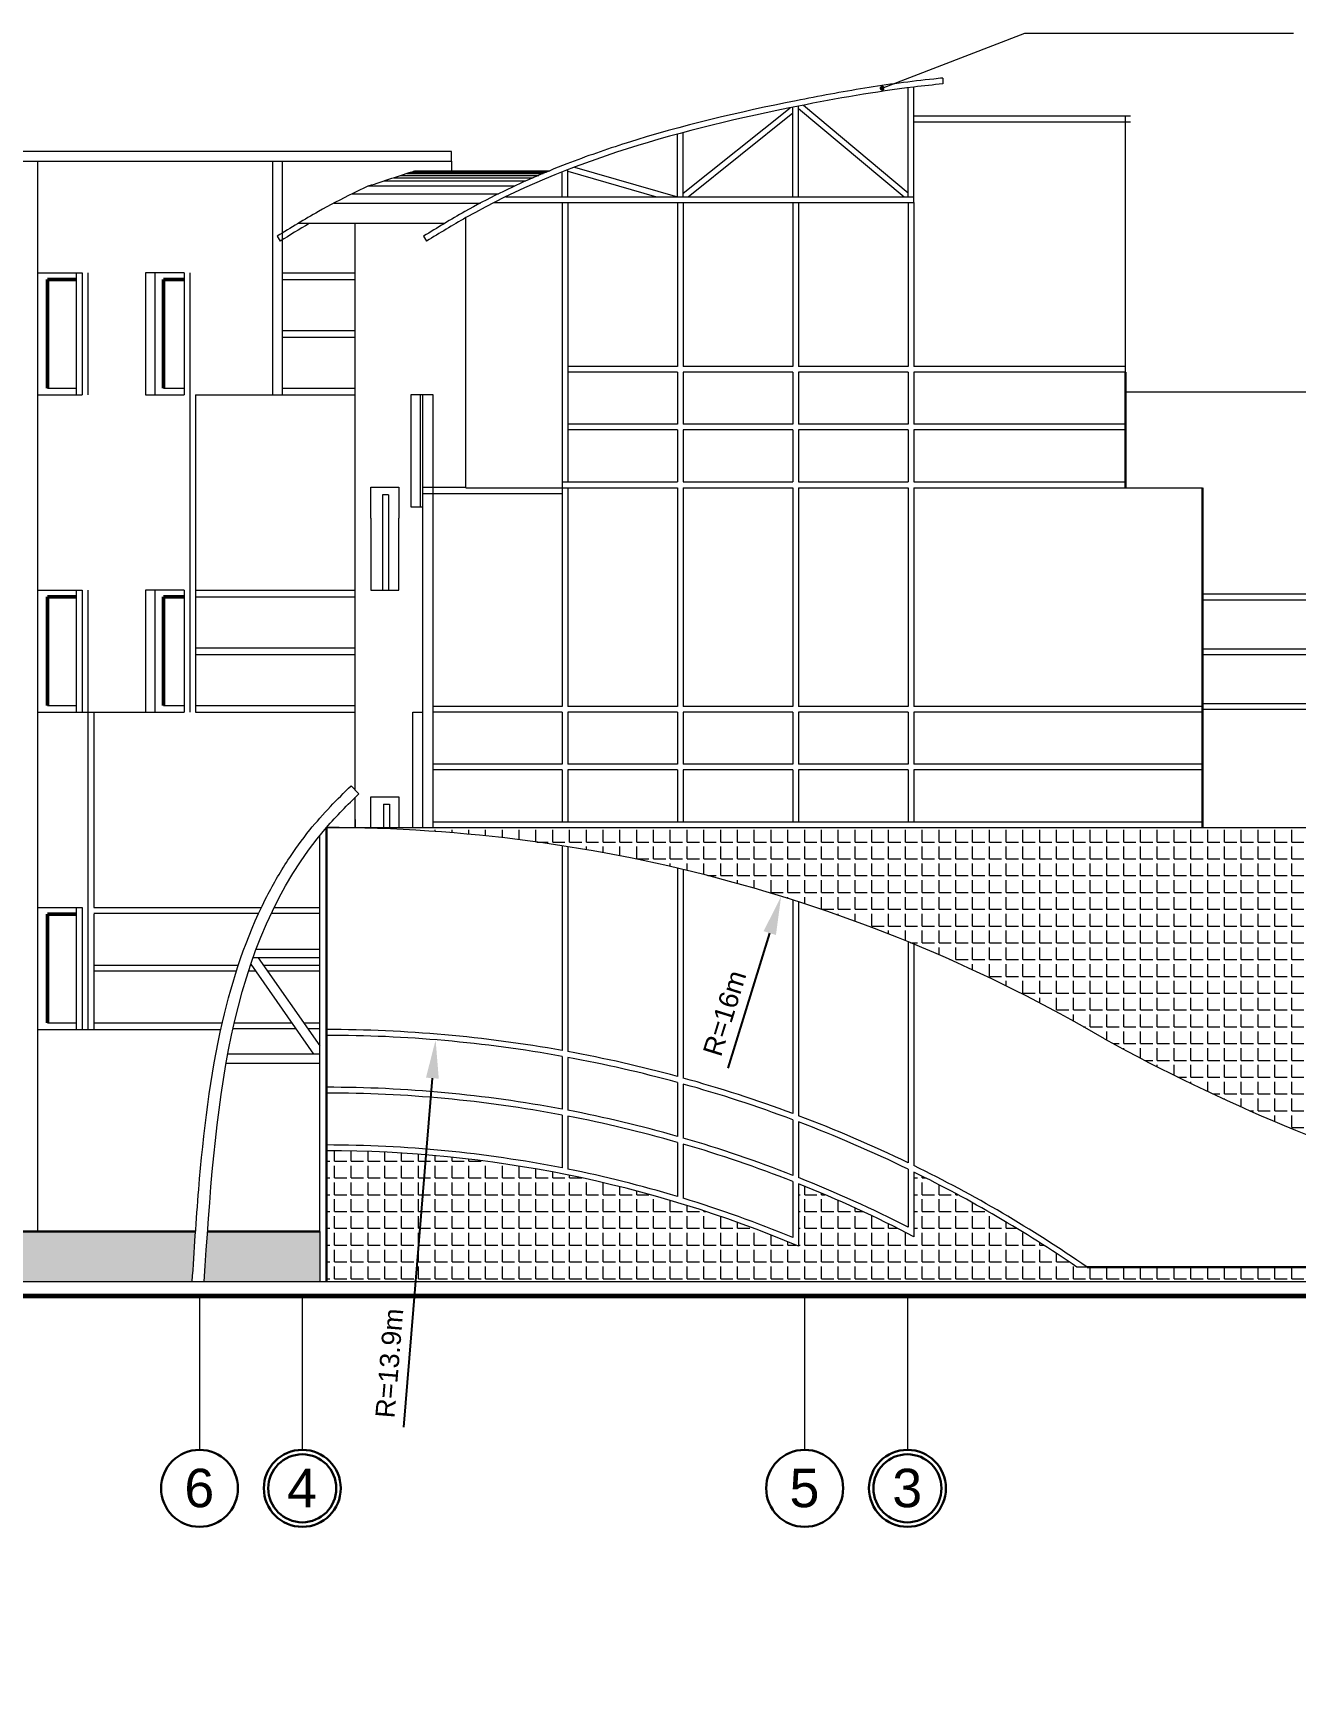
# Model space of a CAD drawing. Header units: millimetres. Extents: x -273 to 3634, y 3015 to 4572.
# Drawn here: x 865.7 to 997, y 4275 to 4447.1 of the extents above; entities that cross this region are included whole.
import ezdxf

# ---------------------------------------------------------------- set-up
doc = ezdxf.new("R2010")
doc.units = ezdxf.units.MM
doc.layers.add('@', color=250, linetype='Continuous', lineweight=60)
doc.styles.get("Standard").update_dxf_attribs({"font": 'arial.ttf', "height": 2})
doc.dimstyles.new('ISO-25', dxfattribs={"dimtxt": 2, "dimasz": 2, "dimexe": 1.6, "dimexo": 1, "dimgap": 1, "dimtad": 1, "dimdsep": 46, "dimtxsty": 'Standard', "dimblk": 'ARCHTICK', "dimcen": 2, "dimadec": 0, "dimazin": 0, "dimtfac": 1, "dimtmove": 0, "dimatfit": 3, "dimfxl": 1, "dimarcsym": 0})
pattern_1 = [(0, (-529.6544, 3013.1548), (0, 1.74625), [1.27, -0.47625]), (90, (-529.6544, 3013.1548), (-1.74625, 1e-16), [1.27, -0.47625])]

# ---------------------------------------------------------------- blocks, each defined once
blk = doc.blocks.new('*D25')
at = {"layer": '@', "color": 0, "lineweight": -2, "transparency": 16777216}
blk.add_line((904.23, 4302.17), (907.22, 4338.46), dxfattribs=at)
at = {"layer": '@', "color": 0, "lineweight": 15, "transparency": 16777216}
blk.add_solid([(906.55, 4338.51), (907.88, 4338.4), (907.55, 4342.44)], dxfattribs=at)
at = {"layer": 'Defpoints', "color": 0, "lineweight": 15, "transparency": 16777216}
for p in [(907.55, 4342.44), (896.2, 4204.51)]:
    blk.add_point(p, dxfattribs=at)
at = {"layer": '@', "color": 0, "lineweight": 15, "transparency": 16777216, "insert": (902.75, 4308.82), "char_height": 2, "attachment_point": 5, "rotation": 85.2961}
blk.add_mtext('R=13.9m', dxfattribs=at)
blk = doc.blocks.new('*D26')
at = {"layer": '@', "color": 0, "lineweight": -2, "transparency": 16777216}
blk.add_line((937.96, 4339.51), (942.3, 4353.54), dxfattribs=at)
at = {"layer": '@', "color": 0, "lineweight": 15, "transparency": 16777216}
blk.add_solid([(941.66, 4353.74), (942.94, 4353.34), (943.48, 4357.36)], dxfattribs=at)
at = {"layer": 'Defpoints', "color": 0, "lineweight": 15, "transparency": 16777216}
for p in [(943.48, 4357.36), (896.2, 4204.51)]:
    blk.add_point(p, dxfattribs=at)
at = {"layer": '@', "color": 0, "lineweight": 15, "transparency": 16777216, "insert": (937.61, 4345.21), "char_height": 2, "attachment_point": 5, "rotation": 72.81}
blk.add_mtext('R=16m', dxfattribs=at)

msp = doc.modelspace()

# ---------------------------------------------------------------- hatches: boundary and pattern name
at = {"layer": '@', "lineweight": 15}
h = msp.add_hatch(dxfattribs=at)
h.set_pattern_fill('ANGLE', color=0, scale=0.25, style=0)
h.set_pattern_definition(pattern_1)
h.paths.add_polyline_path([(896.196, 4364.509, -0.1333512), (977.12, 4342.536, 0.0316124), (999.296, 4332.108), (999.296, 4364.509), (987.296, 4364.509)])
h = msp.add_hatch(dxfattribs=at)
h.set_pattern_fill('ANGLE', color=0, scale=0.25, style=0)
h.set_pattern_definition(pattern_1)
edge = h.paths.add_edge_path()
edge.add_line((746.196, 4329.509), (746.196, 4343.509))
edge.add_line((746.196, 4343.509), (743.899, 4343.509))
edge.add_line((743.899, 4343.509), (743.899, 4356.109))
edge.add_line((743.899, 4356.109), (737.196, 4356.109))
edge.add_line((737.196, 4356.109), (737.196, 4344.109))
edge.add_line((737.196, 4344.109), (737.196, 4343.509))
edge.add_line((737.196, 4343.509), (734.196, 4343.509))
edge.add_line((734.196, 4343.509), (734.196, 4334.509))
edge.add_line((734.196, 4334.509), (723.196, 4334.509))
edge.add_line((723.196, 4334.509), (723.196, 4321.809))
edge.add_line((723.196, 4321.809), (741.196, 4321.809))
edge.add_line((741.196, 4321.809), (747.196, 4321.809))
edge.add_line((747.196, 4321.809), (752.196, 4321.809))
edge.add_line((752.196, 4321.809), (752.196, 4320.309))
edge.add_line((752.196, 4320.309), (755.196, 4320.309))
edge.add_line((755.196, 4320.309), (755.196, 4318.809))
edge.add_line((755.196, 4318.809), (759.196, 4318.809))
edge.add_line((759.196, 4318.809), (759.196, 4317.309))
edge.add_line((759.196, 4317.309), (820.196, 4317.309))
edge.add_line((820.196, 4317.309), (882.247, 4317.309))
edge.add_spline(control_points=[(882.247, 4317.309), (882.358, 4319.042), (882.469, 4320.777), (882.589, 4322.509)], knot_values=[0.1332673, 0.1332673, 0.1332673, 0.1332673, 4.9603466, 4.9603466, 4.9603466, 4.9603466], degree=3, periodic=0)
edge.add_line((882.589, 4322.509), (833.196, 4322.509))
edge.add_line((833.196, 4322.509), (833.196, 4330.509))
edge.add_line((833.196, 4330.509), (818.196, 4330.509))
edge.add_line((818.196, 4330.509), (818.196, 4324.509))
edge.add_line((818.196, 4324.509), (806.196, 4324.509))
edge.add_line((806.196, 4324.509), (795.196, 4324.509))
edge.add_line((795.196, 4324.509), (785.196, 4324.509))
edge.add_line((785.196, 4324.509), (785.196, 4342.509))
edge.add_line((785.196, 4342.509), (781.196, 4342.509))
edge.add_line((781.196, 4342.509), (775.196, 4342.509))
edge.add_line((775.196, 4342.509), (772.196, 4342.509))
edge.add_line((772.196, 4342.509), (771.196, 4342.509))
edge.add_line((771.196, 4342.509), (771.196, 4329.509))
edge.add_line((771.196, 4329.509), (770.196, 4329.509))
edge.add_line((770.196, 4329.509), (746.196, 4329.509))
edge = h.paths.add_edge_path()
edge.add_spline(control_points=[(883.837, 4322.509), (883.717, 4320.779), (883.607, 4319.044), (883.496, 4317.309)], knot_values=[0, 0, 0, 0, 4.8345707, 4.8345707, 4.8345707, 4.8345707], degree=3, periodic=0)
edge.add_line((883.496, 4317.309), (895.496, 4317.309))
edge.add_line((895.496, 4317.309), (895.496, 4322.509))
edge.add_line((895.496, 4322.509), (883.837, 4322.509))
h = msp.add_hatch(dxfattribs=at)
h.set_pattern_fill('ANGLE', color=0, scale=0.25, style=0)
h.set_pattern_definition(pattern_1)
h.paths.add_polyline_path([(1015.294, 4317.309), (1015.294, 4318.809), (975.294, 4318.809), (974.235, 4318.809, 0.0354692), (957.296, 4328.692), (957.296, 4321.968, 0.024941), (945.296, 4327.468), (945.296, 4320.983, 0.1000691), (896.196, 4330.909), (896.196, 4322.509), (896.196, 4317.309)])

# ---------------------------------------------------------------- linework, layer by layer
at = {"layer": '@', "color": 0, "lineweight": 15}
for p, q in [((954, 4441.389), (968.805, 4447.118)), ((968.805, 4447.118), (996.75, 4447.118)), ((960.296, 4442.444), (960.296, 4441.841)), ((956.696, 4430.109), (956.696, 4441.435)), ((957.296, 4430.109), (957.296, 4441.509)), ((933.296, 4430.461), (944.41, 4439.351)), ((933.816, 4430.109), (944.696, 4438.812)), ((944.696, 4430.109), (944.696, 4439.409)), ((945.296, 4430.109), (945.296, 4439.529)), ((945.296, 4439.283), (956.258, 4430.109)), ((945.815, 4439.632), (956.696, 4430.525)), ((957.296, 4438.509), (979.793, 4438.509)), ((979.296, 4411.851), (979.296, 4438.509)), ((932.696, 4430.109), (932.696, 4436.618)), ((933.296, 4430.109), (933.296, 4436.78)), ((957.296, 4437.909), (979.793, 4437.909)), ((909.196, 4434.809), (818.196, 4434.809)), ((818.196, 4433.809), (909.196, 4433.809)), ((866.196, 4322.509), (866.196, 4433.809)), ((890.596, 4433.809), (890.596, 4409.509)), ((891.596, 4433.809), (891.596, 4409.509)), ((909.196, 4433.809), (909.196, 4434.809)), ((909.196, 4433.809), (909.196, 4432.809)), ((921.98, 4433.176), (932.696, 4430.109)), ((902.168, 4431.75), (916.945, 4431.75)), ((903.199, 4432.087), (917.71, 4432.087)), ((903.933, 4432.327), (918.267, 4432.327)), ((904.549, 4432.529), (918.742, 4432.529)), ((904.918, 4432.65), (919.031, 4432.65)), ((905.226, 4432.751), (919.274, 4432.751)), ((905.405, 4432.809), (919.417, 4432.809)), ((920.696, 4430.109), (920.696, 4432.679)), ((921.296, 4430.109), (921.296, 4432.914)), ((921.296, 4432.748), (930.516, 4430.109)), ((898.861, 4430.406), (914.089, 4430.406)), ((900.577, 4431.229), (909.196, 4431.229)), ((909.196, 4431.229), (915.804, 4431.229)), ((914.847, 4430.109), (957.296, 4430.109)), ((957.296, 4429.509), (957.296, 4430.109)), ((896.998, 4429.451), (912.226, 4429.451)), ((913.64, 4429.509), (957.296, 4429.509)), ((920.696, 4429.509), (920.696, 4377.109)), ((921.296, 4429.509), (921.296, 4400.451)), ((932.696, 4429.509), (932.696, 4412.451)), ((933.296, 4429.509), (933.296, 4412.451)), ((944.696, 4429.509), (944.696, 4412.451)), ((945.296, 4429.509), (945.296, 4412.451)), ((956.696, 4429.509), (956.696, 4412.451)), ((957.296, 4429.509), (957.296, 4412.451)), ((908.446, 4427.308), (893.218, 4427.308)), ((899.196, 4368.407), (899.196, 4427.308)), ((910.696, 4399.891), (910.696, 4427.929)), ((891.07, 4426.002), (891.384, 4425.49)), ((906.298, 4426.002), (906.611, 4425.49)), ((866.196, 4422.209), (867.196, 4422.209)), ((867.196, 4422.209), (870.196, 4422.209)), ((870.196, 4409.509), (870.196, 4422.209)), ((870.196, 4422.209), (870.796, 4422.209)), ((870.796, 4422.209), (870.796, 4409.509)), ((871.396, 4422.209), (871.396, 4409.509)), ((877.396, 4422.209), (877.396, 4409.509)), ((881.396, 4422.209), (877.396, 4422.209)), ((878.396, 4409.509), (878.396, 4422.209)), ((881.396, 4422.209), (881.396, 4409.509)), ((881.996, 4422.209), (881.996, 4409.509)), ((891.596, 4422.209), (899.196, 4422.209)), ((891.596, 4421.509), (899.196, 4421.509)), ((891.596, 4416.209), (899.196, 4416.209)), ((891.596, 4415.509), (899.196, 4415.509)), ((932.696, 4412.451), (921.296, 4412.451)), ((932.696, 4411.851), (921.296, 4411.851)), ((932.696, 4411.851), (932.696, 4406.451)), ((944.696, 4412.451), (933.296, 4412.451)), ((944.696, 4411.851), (933.296, 4411.851)), ((933.296, 4411.851), (933.296, 4406.451)), ((944.696, 4411.851), (944.696, 4406.451)), ((956.696, 4412.451), (945.296, 4412.451)), ((956.696, 4411.851), (945.296, 4411.851)), ((945.296, 4411.851), (945.296, 4406.451)), ((956.696, 4411.851), (956.696, 4406.451)), ((979.296, 4412.451), (957.296, 4412.451)), ((979.296, 4411.851), (957.296, 4411.851)), ((957.296, 4411.851), (957.296, 4406.451)), ((979.296, 4405.851), (979.296, 4411.851)), ((866.196, 4409.509), (867.196, 4409.509)), ((867.196, 4410.209), (870.196, 4410.209)), ((867.196, 4409.509), (870.196, 4409.509)), ((870.196, 4409.509), (870.796, 4409.509)), ((877.396, 4409.509), (881.396, 4409.509)), ((879.256, 4410.209), (881.396, 4410.209)), ((881.996, 4409.509), (881.996, 4389.209)), ((882.596, 4409.509), (882.596, 4389.209)), ((882.596, 4409.509), (899.196, 4409.509)), ((891.596, 4410.209), (899.196, 4410.209)), ((907.298, 4409.509), (904.964, 4409.509)), ((904.964, 4409.509), (904.964, 4397.857)), ((905.931, 4409.509), (905.931, 4397.857)), ((906.196, 4409.509), (906.196, 4376.509)), ((907.298, 4364.509), (907.298, 4409.509)), ((979.296, 4409.809), (1012.296, 4409.809)), ((932.696, 4406.451), (921.296, 4406.451)), ((932.696, 4405.851), (921.296, 4405.851)), ((932.696, 4405.851), (932.696, 4400.451)), ((944.696, 4406.451), (933.296, 4406.451)), ((933.296, 4405.851), (933.296, 4400.451)), ((944.696, 4405.851), (933.296, 4405.851)), ((944.696, 4405.851), (944.696, 4400.451)), ((956.696, 4406.451), (945.296, 4406.451)), ((945.296, 4405.851), (945.296, 4400.451)), ((956.696, 4405.851), (945.296, 4405.851)), ((956.696, 4405.851), (956.696, 4400.451)), ((979.296, 4406.451), (957.296, 4406.451)), ((979.296, 4405.851), (957.296, 4405.851)), ((957.296, 4405.851), (957.296, 4400.451)), ((979.296, 4399.851), (979.296, 4405.851)), ((900.804, 4396.699), (900.804, 4399.891)), ((900.804, 4399.891), (903.726, 4399.891)), ((902.638, 4399.12), (902.013, 4399.12)), ((902.013, 4399.12), (902.013, 4396.699)), ((902.638, 4399.12), (902.638, 4396.699)), ((903.726, 4399.891), (903.726, 4396.699)), ((906.196, 4399.891), (910.696, 4399.891)), ((906.196, 4399.255), (920.696, 4399.255)), ((910.696, 4399.851), (920.696, 4399.851)), ((920.696, 4400.451), (932.696, 4400.451)), ((920.696, 4399.851), (932.696, 4399.851)), ((921.296, 4399.851), (921.296, 4377.109)), ((932.696, 4399.851), (932.696, 4377.109)), ((933.296, 4400.451), (944.696, 4400.451)), ((933.296, 4399.851), (933.296, 4377.109)), ((933.296, 4399.851), (944.696, 4399.851)), ((944.696, 4399.851), (944.696, 4377.109)), ((945.296, 4400.451), (956.696, 4400.451)), ((945.296, 4399.851), (945.296, 4377.109)), ((945.296, 4399.851), (956.696, 4399.851)), ((956.696, 4399.851), (956.696, 4377.109)), ((957.296, 4400.451), (979.296, 4400.451)), ((957.296, 4399.851), (979.296, 4399.851)), ((957.296, 4399.851), (957.296, 4377.109)), ((979.296, 4399.851), (987.296, 4399.851)), ((904.964, 4397.857), (906.196, 4397.857)), ((900.804, 4396.699), (900.804, 4389.209)), ((902.013, 4396.699), (902.013, 4389.209)), ((902.638, 4396.699), (902.638, 4389.209)), ((903.726, 4389.209), (903.726, 4396.699)), ((866.196, 4389.209), (867.196, 4389.209)), ((867.196, 4389.209), (870.196, 4389.209)), ((870.196, 4376.509), (870.196, 4389.209)), ((870.196, 4389.209), (870.796, 4389.209)), ((870.796, 4389.209), (870.796, 4376.509)), ((871.396, 4389.209), (871.396, 4376.509)), ((877.396, 4389.209), (877.396, 4376.509)), ((881.396, 4389.209), (877.396, 4389.209)), ((878.396, 4376.509), (878.396, 4389.209)), ((881.396, 4389.209), (881.396, 4376.509)), ((881.996, 4389.209), (881.996, 4376.509)), ((882.596, 4389.209), (882.596, 4376.509)), ((882.596, 4389.209), (899.196, 4389.209)), ((882.596, 4388.509), (899.196, 4388.509)), ((900.804, 4389.209), (903.726, 4389.209)), ((987.296, 4388.809), (1012.296, 4388.809)), ((987.296, 4388.209), (1012.296, 4388.209)), ((882.596, 4383.209), (899.196, 4383.209)), ((882.596, 4382.509), (899.196, 4382.509)), ((987.296, 4383.109), (1012.296, 4383.109)), ((987.296, 4382.509), (1012.296, 4382.509)), ((866.196, 4376.509), (867.196, 4376.509)), ((867.196, 4377.209), (870.196, 4377.209)), ((867.196, 4376.509), (870.196, 4376.509)), ((870.196, 4376.509), (870.796, 4376.509)), ((870.796, 4376.509), (872.015, 4376.509)), ((871.396, 4376.509), (871.396, 4356.209)), ((871.996, 4376.509), (871.996, 4356.209)), ((871.996, 4376.509), (877.396, 4376.509)), ((877.396, 4376.509), (881.396, 4376.509)), ((879.256, 4377.209), (881.396, 4377.209)), ((882.596, 4377.209), (899.196, 4377.209)), ((882.596, 4376.509), (899.196, 4376.509)), ((905.196, 4364.509), (905.196, 4376.509)), ((905.196, 4376.509), (906.196, 4376.509)), ((906.196, 4376.509), (906.196, 4364.509)), ((920.696, 4377.109), (907.298, 4377.109)), ((920.696, 4376.509), (907.298, 4376.509)), ((920.696, 4376.509), (920.696, 4371.109)), ((932.696, 4377.109), (921.296, 4377.109)), ((932.696, 4376.509), (921.296, 4376.509)), ((921.296, 4376.509), (921.296, 4371.109)), ((932.696, 4376.509), (932.696, 4371.109)), ((944.696, 4377.109), (933.296, 4377.109)), ((944.696, 4376.509), (933.296, 4376.509)), ((933.296, 4376.509), (933.296, 4371.109)), ((944.696, 4376.509), (944.696, 4371.109)), ((956.696, 4377.109), (945.296, 4377.109)), ((956.696, 4376.509), (945.296, 4376.509)), ((945.296, 4376.509), (945.296, 4371.109)), ((956.696, 4376.509), (956.696, 4371.109)), ((987.296, 4377.109), (957.296, 4377.109)), ((987.296, 4376.509), (957.296, 4376.509)), ((957.296, 4376.509), (957.296, 4371.109)), ((987.296, 4377.409), (1012.296, 4377.409)), ((987.296, 4376.809), (1041.896, 4376.809)), ((920.696, 4371.109), (907.298, 4371.109)), ((920.696, 4370.509), (907.298, 4370.509)), ((920.696, 4370.509), (920.696, 4365.109)), ((932.696, 4371.109), (921.296, 4371.109)), ((932.696, 4370.509), (921.296, 4370.509)), ((921.296, 4370.509), (921.296, 4365.109)), ((932.696, 4370.509), (932.696, 4365.109)), ((944.696, 4371.109), (933.296, 4371.109)), ((944.696, 4370.509), (933.296, 4370.509)), ((933.296, 4370.509), (933.296, 4365.109)), ((944.696, 4370.509), (944.696, 4365.109)), ((956.696, 4371.109), (945.296, 4371.109)), ((956.696, 4370.509), (945.296, 4370.509)), ((945.296, 4370.509), (945.296, 4365.109)), ((956.696, 4370.509), (956.696, 4365.109)), ((987.296, 4371.109), (957.296, 4371.109)), ((987.296, 4370.509), (957.296, 4370.509)), ((957.296, 4370.509), (957.296, 4365.109)), ((898.771, 4368.862), (899.564, 4368.013)), ((899.196, 4364.509), (899.196, 4367.657)), ((900.804, 4364.509), (900.804, 4367.701)), ((900.804, 4367.701), (903.726, 4367.701)), ((902.117, 4366.93), (902.117, 4364.509)), ((902.117, 4366.93), (902.743, 4366.93)), ((902.743, 4366.93), (902.743, 4364.509)), ((903.726, 4367.701), (903.726, 4364.509)), ((896.196, 4364.509), (987.296, 4364.509)), ((899.196, 4365.346), (899.196, 4364.509)), ((899.196, 4364.509), (899.196, 4364.481)), ((900.804, 4364.509), (900.804, 4364.443)), ((907.298, 4365.109), (987.296, 4365.109)), ((987.296, 4364.509), (999.296, 4364.509)), ((895.496, 4322.509), (895.496, 4363.674)), ((920.696, 4362.622), (920.696, 4341.333)), ((921.296, 4362.528), (921.296, 4341.224)), ((932.696, 4360.29), (932.696, 4338.631)), ((933.296, 4360.149), (933.296, 4338.467)), ((866.196, 4356.209), (867.196, 4356.209)), ((867.196, 4356.209), (870.196, 4356.209)), ((870.196, 4343.509), (870.196, 4356.209)), ((870.196, 4356.209), (870.796, 4356.209)), ((870.796, 4356.209), (870.796, 4343.509)), ((871.396, 4356.209), (871.396, 4343.509)), ((871.996, 4356.209), (889.442, 4356.209)), ((890.754, 4356.209), (895.496, 4356.209)), ((944.696, 4356.981), (944.696, 4334.773)), ((945.296, 4356.789), (945.296, 4334.548)), ((871.996, 4355.609), (889.16, 4355.609)), ((871.996, 4355.509), (871.996, 4343.509)), ((890.465, 4355.609), (895.496, 4355.609)), ((956.696, 4352.63), (956.696, 4329.652)), ((957.296, 4352.383), (957.296, 4329.36)), ((895.496, 4350.974), (888.567, 4350.974)), ((888.893, 4351.874), (895.496, 4351.874)), ((889.1, 4350.974), (895.496, 4341.808)), ((871.996, 4350.209), (887.041, 4350.209)), ((871.996, 4349.609), (886.846, 4349.609)), ((888.106, 4349.609), (888.827, 4349.609)), ((888.304, 4350.209), (888.408, 4350.209)), ((888.338, 4350.31), (894.862, 4340.961)), ((889.634, 4350.209), (895.496, 4350.209)), ((890.052, 4349.609), (895.496, 4349.609)), ((867.196, 4344.209), (870.196, 4344.209)), ((871.996, 4344.209), (885.377, 4344.209)), ((886.622, 4344.209), (892.595, 4344.209)), ((893.821, 4344.209), (895.496, 4344.209)), ((866.196, 4343.509), (867.196, 4343.509)), ((867.196, 4343.509), (870.196, 4343.509)), ((870.196, 4343.509), (870.796, 4343.509)), ((870.796, 4343.509), (871.996, 4343.509)), ((871.996, 4343.509), (885.219, 4343.509)), ((886.486, 4343.609), (893.014, 4343.609)), ((894.239, 4343.609), (895.496, 4343.609)), ((895.496, 4340.961), (885.943, 4340.961)), ((920.696, 4340.723), (920.696, 4335.233)), ((921.296, 4340.614), (921.296, 4335.119)), ((885.767, 4340.001), (895.496, 4340.001)), ((932.696, 4338.009), (932.696, 4332.403)), ((933.296, 4337.844), (933.296, 4332.23)), ((920.696, 4334.623), (920.696, 4329.124)), ((921.296, 4334.508), (921.296, 4329.004)), ((944.696, 4334.133), (944.696, 4328.351)), ((945.296, 4333.907), (945.296, 4328.114)), ((932.696, 4331.779), (932.696, 4326.151)), ((933.296, 4331.605), (933.296, 4325.969)), ((956.696, 4328.985), (956.696, 4322.952)), ((957.296, 4328.692), (957.296, 4321.968)), ((944.696, 4327.706), (944.696, 4321.884)), ((945.296, 4327.468), (945.296, 4320.983)), ((895.496, 4322.509), (895.496, 4317.309)), ((975.294, 4318.809), (974.235, 4318.809)), ((820.196, 4317.309), (1075.294, 4317.309)), ((883.001, 4315.809), (883.001, 4299.809)), ((893.689, 4315.809), (893.689, 4299.809)), ((945.927, 4315.809), (945.927, 4299.809)), ((956.615, 4315.809), (956.615, 4299.809))]:
    msp.add_line(p, q, dxfattribs=at)
at = {"layer": '@', "color": 0, "lineweight": 50}
for p, q in [((867.196, 4421.509), (867.196, 4410.209)), ((867.196, 4421.509), (870.196, 4421.509)), ((879.256, 4421.509), (879.256, 4410.209)), ((879.256, 4421.509), (881.396, 4421.509)), ((867.196, 4388.509), (867.196, 4377.209)), ((867.196, 4388.509), (870.196, 4388.509)), ((879.256, 4388.509), (879.256, 4377.209)), ((879.256, 4388.509), (881.396, 4388.509)), ((867.196, 4355.509), (867.196, 4344.209)), ((867.196, 4355.509), (870.196, 4355.509))]:
    msp.add_line(p, q, dxfattribs=at)
at = {"layer": '@', "color": 0, "lineweight": 30}
for p, q in [((979.296, 4405.851), (979.296, 4411.851)), ((979.296, 4405.851), (979.296, 4399.851)), ((987.296, 4364.509), (987.296, 4399.851)), ((896.196, 4322.509), (896.196, 4364.509)), ((833.196, 4322.509), (882.589, 4322.509)), ((883.837, 4322.509), (895.496, 4322.509)), ((896.196, 4322.509), (896.196, 4317.309)), ((975.294, 4318.809), (1015.294, 4318.809))]:
    msp.add_line(p, q, dxfattribs=at)
at = {"layer": '@', "color": 0, "lineweight": 60}
msp.add_line((632.64, 4315.809), (1344.24, 4315.809), dxfattribs=at)
at = {"layer": '@', "color": 0, "lineweight": 50}
msp.add_circle((954, 4441.389), 0.0977, dxfattribs=at)
at = {"layer": '@', "color": 0, "lineweight": 30}
for centre, radius in [((883.001, 4295.809), 4), ((893.689, 4295.809), 4), ((893.689, 4295.809), 3.536), ((945.927, 4295.809), 4), ((956.615, 4295.809), 4), ((956.615, 4295.809), 3.536)]:
    msp.add_circle(centre, radius, dxfattribs=at)
at = {"layer": '@', "color": 0, "lineweight": 15}
for centre, radius, start, end in [((896.196, 4204.509), 160, 59.61741, 90), ((896.196, 4204.509), 139, 79.84807, 90), ((896.196, 4204.509), 138.4, 79.80359, 90), ((1070.596, 4512.525), 193.995, 241.19383, 253.43718), ((896.196, 4204.509), 139, 74.77621, 79.59671), ((896.196, 4204.509), 138.4, 74.7086, 79.55111), ((896.196, 4204.509), 133, 79.38489, 90), ((896.196, 4204.509), 132.4, 79.33623, 90), ((896.196, 4204.509), 139, 69.57868, 74.51973), ((896.196, 4204.509), 138.4, 69.48617, 74.45093), ((896.196, 4204.509), 133, 74.07159, 79.1218), ((896.196, 4204.509), 132.4, 73.99747, 79.0719), ((896.196, 4204.509), 139, 64.19868, 69.31454), ((896.196, 4204.509), 138.4, 64.07854, 69.22073), ((896.196, 4204.509), 133, 68.61324, 73.80261), ((896.196, 4204.509), 132.4, 68.51152, 73.72717), ((896.196, 4204.509), 127, 78.87714, 90), ((896.196, 4204.509), 126.4, 67.14195, 90), ((896.196, 4204.509), 127, 73.29754, 78.60114), ((896.196, 4204.509), 139, 55.31592, 63.92366), ((896.196, 4204.509), 138.4, 55.6765, 63.80203), ((896.196, 4204.509), 133, 62.94232, 68.33538), ((896.196, 4204.509), 132.4, 62.51733, 68.2322), ((896.196, 4204.509), 127, 67.54921, 73.01472)]:
    msp.add_arc(centre, radius, start, end, dxfattribs=at)
for points, knots in [([(960.296, 4442.444), (959.982, 4442.411), (959.667, 4442.378), (958.153, 4442.217), (956.952, 4442.078), (954.558, 4441.758), (953.364, 4441.581), (949.79, 4441.005), (947.416, 4440.564), (939.114, 4438.908), (933.165, 4437.518), (925.294, 4435.024), (923.231, 4434.306), (918.811, 4432.596), (916.465, 4431.578), (912.962, 4429.85), (911.766, 4429.22), (909.133, 4427.738), (907.712, 4426.868), (906.298, 4426.002)], [0.8576726, 0.8576726, 0.8576726, 0.8576726, 1.8045123, 1.8045123, 5.4135369, 5.4135369, 9.0225614, 9.0225614, 16.2406106, 16.2406106, 34.2538021, 34.2538021, 40.7370505, 40.7370505, 48.353231, 48.353231, 52.3796509, 52.3796509, 57.3511845, 57.3511845, 57.3511845, 57.3511845]), ([(960.296, 4441.841), (959.295, 4441.737), (954.263, 4441.198), (937.332, 4438.22), (919.698, 4433.503), (907.964, 4426.319), (906.611, 4425.49)], [0.919867, 0.919867, 0.919867, 0.919867, 3.938419, 16.1007004, 52.5934394, 57.3511845, 57.3511845, 57.3511845, 57.3511845]), ([(900.577, 4431.229), (900.03, 4430.975), (899.487, 4430.714), (897.735, 4429.85), (896.539, 4429.22), (893.905, 4427.738), (892.484, 4426.868), (891.07, 4426.002)], [46.5565126, 46.5565126, 46.5565126, 46.5565126, 48.353231, 48.353231, 52.3796509, 52.3796509, 57.3511845, 57.3511845, 57.3511845, 57.3511845]), ([(882.247, 4317.309), (882.451, 4320.501), (882.655, 4323.702), (883.411, 4332.836), (884.108, 4338.711), (886.434, 4348.79), (887.857, 4353.098), (890.575, 4358.476), (891.344, 4359.818), (892.897, 4362.197), (893.657, 4363.247), (895.15, 4365.1), (895.869, 4365.913), (897.313, 4367.439), (898.037, 4368.158), (898.771, 4368.862)], [0.1332673, 0.1332673, 0.1332673, 0.1332673, 9.0263316, 9.0263316, 25.7052385, 25.7052385, 39.1332647, 39.1332647, 43.766967, 43.766967, 47.6178082, 47.6178082, 50.7882621, 50.7882621, 53.7773312, 53.7773312, 53.7773312, 53.7773312]), ([(883.496, 4317.309), (884.614, 4334.851), (885.843, 4354.148), (898.384, 4366.879), (899.564, 4368.013)], [0, 0, 0, 0, 48.8787275, 53.7685582, 53.7685582, 53.7685582, 53.7685582])]:
    msp.add_open_spline(points, degree=3, knots=knots, dxfattribs=at)
msp.add_spline([(900.577, 4431.229), (905.405, 4432.809)], degree=3, dxfattribs=at)
msp.add_open_spline([(894.393, 4427.308), (893.383, 4426.715), (892.383, 4426.102), (891.384, 4425.49)], degree=3, dxfattribs=at)

# ---------------------------------------------------------------- texts
for s, p in [('6', (881.424, 4293.845)), ('4', (892.112, 4293.845)), ('5', (944.35, 4293.845)), ('3', (955.038, 4293.845))]:
    msp.add_text(s, height=4, dxfattribs=at).set_placement(p)

# ---------------------------------------------------------------- dimensions: what is measured, and where the dimension line sits
for mpoint, text, picture, middle in [((943.483, 4357.362), 'R=16m', '*D26', (939.54, 4344.616)), ((907.546, 4342.443), 'R=13.9m', '*D25', (904.766, 4308.657))]:
    dim = msp.add_radius_dim(center=(896.196, 4204.509), mpoint=mpoint, text=text, dimstyle='ISO-25', override={"dimasz": 4, "dimsah": 1}, dxfattribs=at)
    dim.commit()
    dim.dimension.update_dxf_attribs({"geometry": picture, "text_midpoint": middle, "dimtype": 164})

doc.saveas('drawing.dxf')
